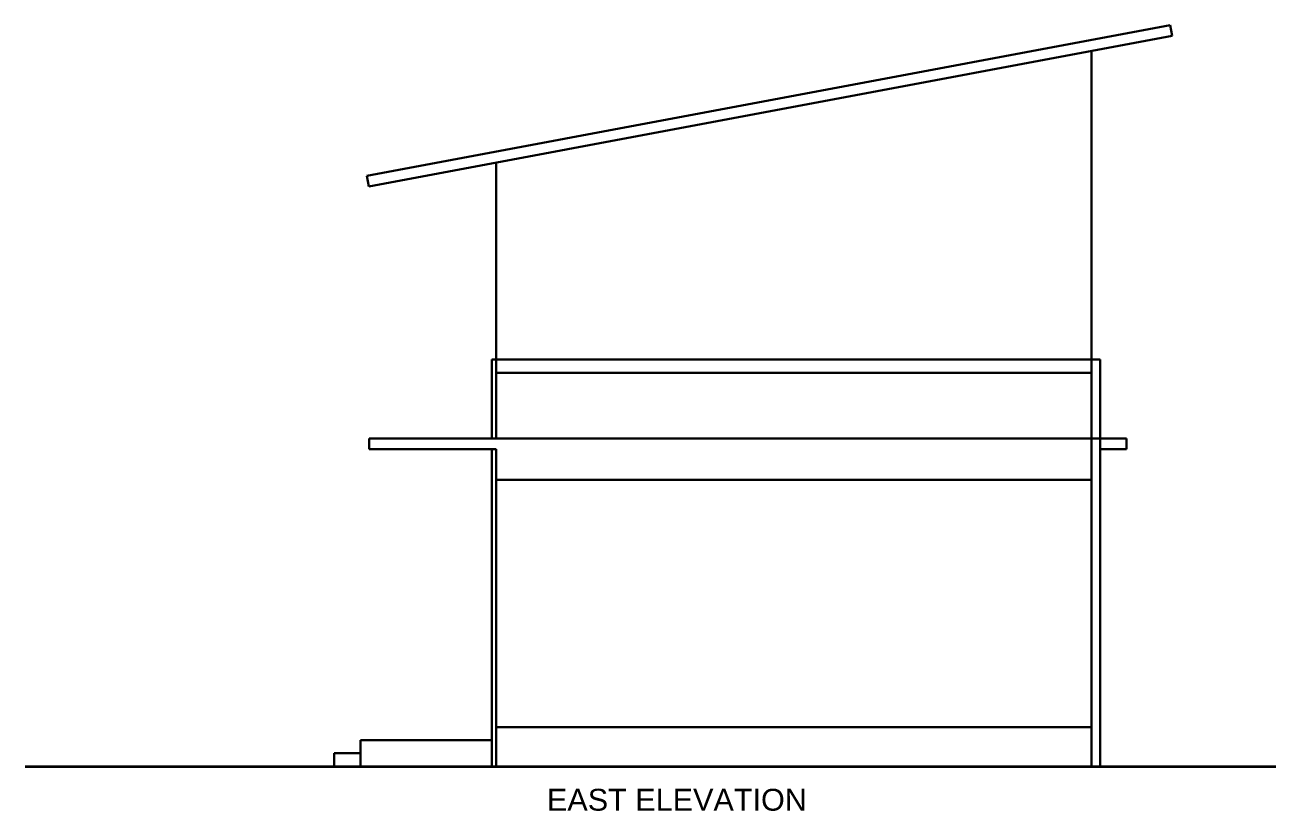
# Model space of a CAD drawing. Header units: inches. Extents: x -6800 to 96653, y -25814 to 17379.
# Drawn here: x 77483 to 78054, y -17989 to -17629 of the extents above; entities that cross this region are included whole.
import ezdxf

# ---------------------------------------------------------------- set-up
doc = ezdxf.new("R2010")
doc.units = ezdxf.units.IN
doc.header["$MEASUREMENT"] = 0
for name, color, linetype, lineweight in [('ele front', 30, 'Continuous', 30), ('Ground level', 210, 'Continuous', 35), ('text', 31, 'Continuous', 13)]:
    doc.layers.add(name, color=color, linetype=linetype, lineweight=lineweight)
doc.styles.get("Standard").update_dxf_attribs({"font": 'arial.ttf'})

msp = doc.modelspace()

# ---------------------------------------------------------------- linework, layer by layer
at = {"layer": 'ele front', "transparency": 33554651}
for p, q in [((78005.91, -17629.29), (77638.74, -17698.29)), ((78005.91, -17629.29), (78006.86, -17634.2)), ((78006.83, -17634.2), (77639.67, -17703.2)), ((77969.91, -17788.29), (77969.91, -17641.14)), ((77697.91, -17788.29), (77697.91, -17692.26)), ((77639.67, -17703.2), (77638.74, -17698.29)), ((77695.91, -17818.29), (77695.91, -17782.29)), ((77695.91, -17782.29), (77973.91, -17782.29)), ((77973.91, -17968.29), (77973.91, -17782.29)), ((77697.91, -17818.29), (77697.91, -17788.29)), ((77697.91, -17788.29), (77969.91, -17788.29)), ((77969.91, -17968.29), (77969.91, -17788.29)), ((77639.91, -17818.29), (77973.91, -17818.29)), ((77639.91, -17818.29), (77639.91, -17823.29)), ((77973.91, -17818.29), (77985.91, -17818.29)), ((77985.91, -17818.29), (77985.91, -17823.29)), ((77639.91, -17823.29), (77697.91, -17823.29)), ((77695.91, -17823.29), (77695.91, -17968.29)), ((77697.91, -17823.29), (77697.91, -17968.29)), ((77973.91, -17823.29), (77985.91, -17823.29)), ((77697.91, -17837.29), (77969.91, -17837.29)), ((77697.91, -17950.29), (77969.91, -17950.29)), ((77635.91, -17956.29), (77635.91, -17962.29)), ((77695.91, -17956.29), (77635.91, -17956.29)), ((77623.91, -17962.29), (77623.91, -17968.29)), ((77635.91, -17962.29), (77623.91, -17962.29)), ((77635.91, -17962.29), (77635.91, -17968.29))]:
    msp.add_line(p, q, dxfattribs=at)
at = {"layer": 'Ground level', "transparency": 33554651}
msp.add_line((77482.58, -17968.29), (78054.23, -17968.29), dxfattribs=at)

# ---------------------------------------------------------------- texts
at = {"layer": 'text', "transparency": 33554651, "insert": (77780.48, -17983.61), "char_height": 10, "attachment_point": 5}
msp.add_mtext_dynamic_manual_height_columns('EAST ELEVATION', width=6194.3914, gutter_width=6.05, heights=[0], dxfattribs=at)

doc.saveas('drawing.dxf')
